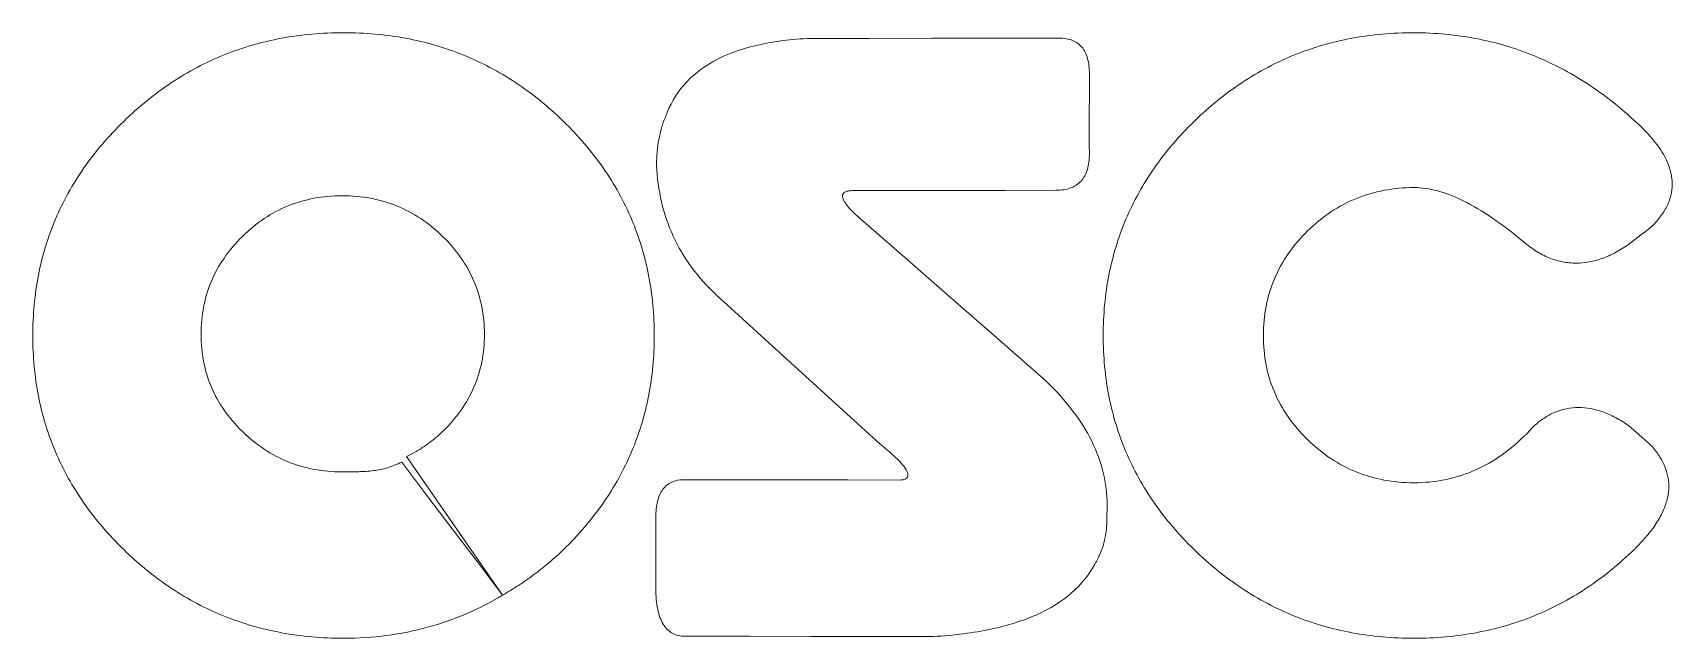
# Model space of a CAD drawing. Header units: millimetres. Extents: x 8 to 95, y 4 to 126.
# Drawn here: x 11.36 to 21.26, y 122.17 to 125.83 of the extents above; entities that cross this region are included whole.
import ezdxf

# ---------------------------------------------------------------- set-up
doc = ezdxf.new("R2010")
doc.units = ezdxf.units.MM
doc.header["$MEASUREMENT"] = 0
doc.layers.add('text outlines', color=7, linetype='Continuous', lineweight=0)

# ---------------------------------------------------------------- blocks, each defined once
blk = doc.blocks.new('Block_10')
at = {"layer": 'text outlines', "color": 7, "lineweight": 9}
for points, knots in [([(15.1167, 123.9975), (15.1167, 124.1241), (15.1053, 124.2461), (15.0824, 124.3634), (15.0596, 124.4807), (15.0253, 124.5933), (14.9795, 124.7013), (14.9338, 124.8093), (14.8766, 124.9126), (14.808, 125.0112), (14.7394, 125.1098), (14.6594, 125.2037), (14.5679, 125.293), (14.4765, 125.3822), (14.3802, 125.4603), (14.2791, 125.5272), (14.1781, 125.5942), (14.0722, 125.65), (13.9616, 125.6946), (13.851, 125.7392), (13.7356, 125.7727), (13.6154, 125.7951), (13.4952, 125.8174), (13.3702, 125.8285), (13.2405, 125.8285), (13.1108, 125.8285), (12.9859, 125.8174), (12.8658, 125.7951), (12.7456, 125.7727), (12.6302, 125.7392), (12.5196, 125.6946), (12.4091, 125.65), (12.3033, 125.5942), (12.2022, 125.5272), (12.1012, 125.4603), (12.005, 125.3822), (11.9135, 125.293), (11.8219, 125.2037), (11.7418, 125.1098), (11.6732, 125.0112), (11.6045, 124.9126), (11.5473, 124.8093), (11.5016, 124.7013), (11.4558, 124.5933), (11.4215, 124.4807), (11.3986, 124.3634), (11.3758, 124.2461), (11.3643, 124.1241), (11.3643, 123.9975), (11.3643, 123.8712), (11.3758, 123.7495), (11.3986, 123.6324), (11.4215, 123.5154), (11.4558, 123.403), (11.5016, 123.2952), (11.5473, 123.1874), (11.6045, 123.0842), (11.6732, 122.9857), (11.7418, 122.8872), (11.8219, 122.7933), (11.9135, 122.704), (12.005, 122.6147), (12.1012, 122.5366), (12.2022, 122.4697), (12.3033, 122.4027), (12.4091, 122.3469), (12.5196, 122.3022), (12.6302, 122.2576), (12.7456, 122.2241), (12.8658, 122.2018), (12.9859, 122.1795), (13.1108, 122.1683), (13.2405, 122.1683), (13.3298, 122.1683), (13.4167, 122.174), (13.5012, 122.1851), (13.5857, 122.1963), (13.6679, 122.2129), (13.7478, 122.2349), (13.8277, 122.2568), (13.9054, 122.284), (13.9809, 122.3163), (14.0563, 122.3486), (14.1296, 122.3861), (14.2008, 122.4284), (14.2008, 122.4284), (14.0486, 122.6296), (14.0486, 122.6296), (14.0486, 122.6296), (13.8965, 122.8307), (13.8965, 122.8307), (13.8965, 122.8307), (13.7443, 123.0319), (13.7443, 123.0319), (13.7443, 123.0319), (13.5921, 123.2331), (13.5921, 123.2331), (13.5627, 123.2184), (13.5344, 123.2073), (13.5063, 123.199), (13.4782, 123.1907), (13.4502, 123.1852), (13.4215, 123.1815), (13.3928, 123.1778), (13.3633, 123.1759), (13.332, 123.175), (13.3008, 123.1741), (13.2679, 123.1741), (13.2323, 123.1741), (13.1736, 123.1741), (13.1171, 123.1792), (13.0626, 123.1893), (13.0082, 123.1995), (12.9559, 123.2147), (12.9057, 123.235), (12.8555, 123.2553), (12.8075, 123.2807), (12.7615, 123.3111), (12.7156, 123.3416), (12.6718, 123.3772), (12.6301, 123.4178), (12.5885, 123.4584), (12.5521, 123.5011), (12.5208, 123.546), (12.4896, 123.5908), (12.4636, 123.6377), (12.4428, 123.6866), (12.422, 123.7356), (12.4063, 123.7867), (12.3959, 123.8399), (12.3855, 123.893), (12.3803, 123.9482), (12.3803, 124.0056), (12.3803, 124.0633), (12.3855, 124.1189), (12.3959, 124.1724), (12.4063, 124.2259), (12.422, 124.2773), (12.4428, 124.3266), (12.4636, 124.376), (12.4896, 124.4232), (12.5208, 124.4684), (12.5521, 124.5135), (12.5885, 124.5566), (12.6301, 124.5976), (12.6718, 124.6386), (12.7156, 124.6744), (12.7615, 124.7051), (12.8075, 124.7358), (12.8555, 124.7615), (12.9057, 124.7819), (12.9559, 124.8024), (13.0082, 124.8178), (13.0626, 124.828), (13.1171, 124.8383), (13.1736, 124.8434), (13.2323, 124.8434), (13.2914, 124.8434), (13.3483, 124.8383), (13.4031, 124.828), (13.4579, 124.8178), (13.5106, 124.8024), (13.5611, 124.7819), (13.6117, 124.7615), (13.6601, 124.7358), (13.7063, 124.7051), (13.7526, 124.6744), (13.7967, 124.6386), (13.8386, 124.5976), (13.8806, 124.5566), (13.9174, 124.5135), (13.9489, 124.4684), (13.9805, 124.4232), (14.0067, 124.376), (14.0277, 124.3266), (14.0488, 124.2773), (14.0645, 124.2259), (14.075, 124.1724), (14.0855, 124.1189), (14.0908, 124.0633), (14.0908, 124.0056), (14.0908, 123.9482), (14.0855, 123.893), (14.075, 123.8399), (14.0645, 123.7867), (14.0488, 123.7356), (14.0277, 123.6866), (14.0067, 123.6377), (13.9805, 123.5908), (13.9489, 123.546), (13.9174, 123.5011), (13.8806, 123.4584), (13.8386, 123.4178), (13.8219, 123.4017), (13.8048, 123.3866), (13.7873, 123.3724), (13.7698, 123.3582), (13.752, 123.3449), (13.7337, 123.3324), (13.7155, 123.3199), (13.697, 123.3082), (13.6781, 123.2973), (13.6593, 123.2863), (13.6401, 123.276), (13.6207, 123.2662), (13.6207, 123.2662), (13.7657, 123.0568), (13.7657, 123.0568), (13.7657, 123.0568), (13.9108, 122.8473), (13.9108, 122.8473), (13.9108, 122.8473), (14.0558, 122.6378), (14.0558, 122.6378), (14.0558, 122.6378), (14.2008, 122.4284), (14.2008, 122.4284), (14.233, 122.4475), (14.265, 122.4674), (14.2965, 122.4881), (14.3281, 122.5088), (14.3593, 122.5305), (14.39, 122.5532), (14.4207, 122.5759), (14.4509, 122.5997), (14.4806, 122.6248), (14.5103, 122.6498), (14.5394, 122.6762), (14.5679, 122.704), (14.6594, 122.7933), (14.7394, 122.8872), (14.808, 122.9857), (14.8766, 123.0842), (14.9338, 123.1874), (14.9795, 123.2952), (15.0253, 123.403), (15.0596, 123.5154), (15.0824, 123.6324), (15.1053, 123.7495), (15.1167, 123.8712), (15.1167, 123.9975)], [0, 0, 0, 0, 1, 1, 1, 2, 2, 2, 3, 3, 3, 4, 4, 4, 5, 5, 5, 6, 6, 6, 7, 7, 7, 8, 8, 8, 9, 9, 9, 10, 10, 10, 11, 11, 11, 12, 12, 12, 13, 13, 13, 14, 14, 14, 15, 15, 15, 16, 16, 16, 17, 17, 17, 18, 18, 18, 19, 19, 19, 20, 20, 20, 21, 21, 21, 22, 22, 22, 23, 23, 23, 24, 24, 24, 25, 25, 25, 26, 26, 26, 27, 27, 27, 28, 28, 28, 29, 29, 29, 30, 30, 30, 31, 31, 31, 32, 32, 32, 33, 33, 33, 34, 34, 34, 35, 35, 35, 36, 36, 36, 37, 37, 37, 38, 38, 38, 39, 39, 39, 40, 40, 40, 41, 41, 41, 42, 42, 42, 43, 43, 43, 44, 44, 44, 45, 45, 45, 46, 46, 46, 47, 47, 47, 48, 48, 48, 49, 49, 49, 50, 50, 50, 51, 51, 51, 52, 52, 52, 53, 53, 53, 54, 54, 54, 55, 55, 55, 56, 56, 56, 57, 57, 57, 58, 58, 58, 59, 59, 59, 60, 60, 60, 61, 61, 61, 62, 62, 62, 63, 63, 63, 64, 64, 64, 65, 65, 65, 66, 66, 66, 67, 67, 67, 68, 68, 68, 69, 69, 69, 70, 70, 70, 71, 71, 71, 72, 72, 72, 73, 73, 73, 74, 74, 74, 75, 75, 75, 76, 76, 76, 77, 77, 77, 78, 78, 78, 79, 79, 79, 80, 80, 80, 80]), ([(21.1146, 122.7931), (21.1047, 122.7818), (21.0956, 122.7715), (21.0872, 122.7622), (21.0788, 122.7529), (21.0712, 122.7446), (21.0643, 122.7372), (21.0575, 122.7299), (21.0514, 122.7236), (21.0461, 122.7182), (21.0409, 122.7128), (21.0364, 122.7084), (21.0327, 122.705), (20.9408, 122.6156), (20.8441, 122.5373), (20.7428, 122.4702), (20.6415, 122.4031), (20.5354, 122.3472), (20.4246, 122.3025), (20.3139, 122.2578), (20.1983, 122.2242), (20.0781, 122.2019), (19.9579, 122.1795), (19.8329, 122.1683), (19.7032, 122.1683), (19.5735, 122.1683), (19.4486, 122.1795), (19.3284, 122.2018), (19.2083, 122.2241), (19.0929, 122.2576), (18.9823, 122.3022), (18.8717, 122.3469), (18.7659, 122.4027), (18.6649, 122.4697), (18.5639, 122.5366), (18.4676, 122.6147), (18.3761, 122.704), (18.2846, 122.7933), (18.2045, 122.8872), (18.1358, 122.9857), (18.0672, 123.0842), (18.01, 123.1874), (17.9642, 123.2952), (17.9185, 123.403), (17.8842, 123.5154), (17.8613, 123.6324), (17.8384, 123.7495), (17.827, 123.8712), (17.827, 123.9975), (17.827, 124.1241), (17.8384, 124.2461), (17.8613, 124.3634), (17.8842, 124.4807), (17.9185, 124.5933), (17.9642, 124.7013), (18.01, 124.8093), (18.0672, 124.9126), (18.1358, 125.0112), (18.2045, 125.1098), (18.2846, 125.2037), (18.3761, 125.293), (18.4676, 125.3822), (18.5639, 125.4603), (18.6649, 125.5272), (18.7659, 125.5942), (18.8717, 125.65), (18.9823, 125.6946), (19.0929, 125.7392), (19.2083, 125.7727), (19.3284, 125.7951), (19.4486, 125.8174), (19.5735, 125.8285), (19.7032, 125.8285), (19.8313, 125.8282), (19.9553, 125.8166), (20.0755, 125.7937), (20.1956, 125.7708), (20.3117, 125.7367), (20.4238, 125.6913), (20.536, 125.6459), (20.6441, 125.5892), (20.7483, 125.5213), (20.8525, 125.4534), (20.9526, 125.3742), (21.0488, 125.2837), (21.0843, 125.2513), (21.1154, 125.2192), (21.142, 125.1876), (21.1687, 125.1559), (21.1909, 125.1247), (21.2087, 125.0938), (21.2265, 125.0629), (21.2398, 125.0324), (21.2487, 125.0022), (21.2576, 124.9721), (21.2621, 124.9424), (21.2621, 124.913), (21.2621, 124.8898), (21.2594, 124.8669), (21.2539, 124.8444), (21.2484, 124.8219), (21.2402, 124.7997), (21.2293, 124.7778), (21.2183, 124.756), (21.2047, 124.7345), (21.1883, 124.7133), (21.1719, 124.6922), (21.1527, 124.6713), (21.1308, 124.6508), (21.1308, 124.6508), (21.0981, 124.6257), (21.0981, 124.6257), (21.0981, 124.6257), (21.0654, 124.6006), (21.0654, 124.6006), (21.0654, 124.6006), (21.0327, 124.5755), (21.0327, 124.5755), (21.0327, 124.5755), (20.9999, 124.5504), (20.9999, 124.5504), (20.9729, 124.5313), (20.946, 124.5146), (20.9192, 124.5002), (20.8925, 124.4859), (20.8659, 124.4739), (20.8394, 124.4644), (20.813, 124.4548), (20.7866, 124.4476), (20.7605, 124.4429), (20.7343, 124.4381), (20.7082, 124.4357), (20.6823, 124.4357), (20.6543, 124.4357), (20.6267, 124.4384), (20.5995, 124.4438), (20.5723, 124.4491), (20.5454, 124.4572), (20.519, 124.468), (20.4925, 124.4787), (20.4665, 124.4922), (20.4408, 124.5083), (20.4152, 124.5244), (20.3899, 124.5432), (20.365, 124.5647), (20.3001, 124.6194), (20.2376, 124.6672), (20.1775, 124.7081), (20.1175, 124.7491), (20.0599, 124.7833), (20.0048, 124.8106), (19.9496, 124.8379), (19.8969, 124.8584), (19.8467, 124.872), (19.7964, 124.8857), (19.7486, 124.8925), (19.7032, 124.8925), (19.6407, 124.8925), (19.5805, 124.887), (19.5226, 124.8761), (19.4646, 124.8652), (19.4089, 124.8488), (19.3554, 124.827), (19.3019, 124.8051), (19.2506, 124.7778), (19.2015, 124.7451), (19.1525, 124.7123), (19.1056, 124.674), (19.061, 124.6303), (19.0165, 124.5866), (18.9775, 124.5407), (18.9441, 124.4924), (18.9107, 124.4442), (18.8828, 124.3937), (18.8606, 124.341), (18.8383, 124.2882), (18.8216, 124.2332), (18.8104, 124.176), (18.7993, 124.1187), (18.7937, 124.0592), (18.7937, 123.9975), (18.7937, 123.9364), (18.7992, 123.8775), (18.8103, 123.8207), (18.8215, 123.764), (18.8381, 123.7095), (18.8603, 123.6572), (18.8825, 123.6049), (18.9102, 123.5547), (18.9435, 123.5068), (18.9768, 123.4589), (19.0156, 123.4131), (19.06, 123.3696), (19.1044, 123.3261), (19.1512, 123.288), (19.2002, 123.2554), (19.2492, 123.2228), (19.3005, 123.1956), (19.3541, 123.1738), (19.4077, 123.152), (19.4636, 123.1357), (19.5217, 123.1248), (19.5799, 123.1139), (19.6404, 123.1085), (19.7032, 123.1085), (19.766, 123.1085), (19.8268, 123.1142), (19.8857, 123.1257), (19.9446, 123.1373), (20.0016, 123.1545), (20.0566, 123.1776), (20.1116, 123.2006), (20.1646, 123.2294), (20.2157, 123.264), (20.2667, 123.2985), (20.3158, 123.3389), (20.3629, 123.3849), (20.3649, 123.3863), (20.3676, 123.3886), (20.3711, 123.3919), (20.3746, 123.3951), (20.3788, 123.3993), (20.3838, 123.4044), (20.3887, 123.4096), (20.3944, 123.4156), (20.4008, 123.4226), (20.4072, 123.4296), (20.4143, 123.4376), (20.4222, 123.4464), (20.443, 123.4659), (20.4644, 123.4829), (20.4862, 123.4975), (20.5081, 123.5121), (20.5304, 123.5243), (20.5533, 123.534), (20.5761, 123.5438), (20.5995, 123.551), (20.6234, 123.5559), (20.6473, 123.5608), (20.6718, 123.5632), (20.6968, 123.5632), (20.7206, 123.5632), (20.7448, 123.561), (20.7692, 123.5564), (20.7937, 123.5519), (20.8185, 123.5451), (20.8436, 123.5361), (20.8686, 123.527), (20.894, 123.5157), (20.9198, 123.5022), (20.9455, 123.4886), (20.9715, 123.4728), (20.9979, 123.4547), (20.9979, 123.4547), (21.0306, 123.426), (21.0306, 123.426), (21.0306, 123.426), (21.0633, 123.3973), (21.0633, 123.3973), (21.0633, 123.3973), (21.096, 123.3687), (21.096, 123.3687), (21.096, 123.3687), (21.1288, 123.34), (21.1288, 123.34), (21.1475, 123.3198), (21.164, 123.2995), (21.1781, 123.2789), (21.1921, 123.2583), (21.2039, 123.2375), (21.2133, 123.2166), (21.2226, 123.1956), (21.2297, 123.1744), (21.2344, 123.1529), (21.2391, 123.1315), (21.2414, 123.1098), (21.2414, 123.088), (21.2414, 123.0644), (21.2388, 123.0406), (21.2335, 123.0165), (21.2282, 122.9925), (21.2203, 122.9682), (21.2097, 122.9436), (21.1991, 122.919), (21.1859, 122.8942), (21.1701, 122.8691), (21.1542, 122.844), (21.1357, 122.8187), (21.1146, 122.7931)], [0, 0, 0, 0, 1, 1, 1, 2, 2, 2, 3, 3, 3, 4, 4, 4, 5, 5, 5, 6, 6, 6, 7, 7, 7, 8, 8, 8, 9, 9, 9, 10, 10, 10, 11, 11, 11, 12, 12, 12, 13, 13, 13, 14, 14, 14, 15, 15, 15, 16, 16, 16, 17, 17, 17, 18, 18, 18, 19, 19, 19, 20, 20, 20, 21, 21, 21, 22, 22, 22, 23, 23, 23, 24, 24, 24, 25, 25, 25, 26, 26, 26, 27, 27, 27, 28, 28, 28, 29, 29, 29, 30, 30, 30, 31, 31, 31, 32, 32, 32, 33, 33, 33, 34, 34, 34, 35, 35, 35, 36, 36, 36, 37, 37, 37, 38, 38, 38, 39, 39, 39, 40, 40, 40, 41, 41, 41, 42, 42, 42, 43, 43, 43, 44, 44, 44, 45, 45, 45, 46, 46, 46, 47, 47, 47, 48, 48, 48, 49, 49, 49, 50, 50, 50, 51, 51, 51, 52, 52, 52, 53, 53, 53, 54, 54, 54, 55, 55, 55, 56, 56, 56, 57, 57, 57, 58, 58, 58, 59, 59, 59, 60, 60, 60, 61, 61, 61, 62, 62, 62, 63, 63, 63, 64, 64, 64, 65, 65, 65, 66, 66, 66, 67, 67, 67, 68, 68, 68, 69, 69, 69, 70, 70, 70, 71, 71, 71, 72, 72, 72, 73, 73, 73, 74, 74, 74, 75, 75, 75, 76, 76, 76, 77, 77, 77, 78, 78, 78, 79, 79, 79, 80, 80, 80, 81, 81, 81, 82, 82, 82, 83, 83, 83, 84, 84, 84, 85, 85, 85, 86, 86, 86, 87, 87, 87, 88, 88, 88, 89, 89, 89, 90, 90, 90, 91, 91, 91, 92, 92, 92, 93, 93, 93, 94, 94, 94, 95, 95, 95, 96, 96, 96, 96]), ([(16.3101, 124.8741), (16.3006, 124.8737), (16.2922, 124.8728), (16.285, 124.8713), (16.2778, 124.8697), (16.2718, 124.8676), (16.267, 124.8649), (16.2622, 124.8622), (16.2586, 124.8588), (16.2562, 124.8549), (16.2538, 124.851), (16.2526, 124.8465), (16.2526, 124.8413), (16.2526, 124.8342), (16.2549, 124.8259), (16.2595, 124.8165), (16.2641, 124.8071), (16.271, 124.7966), (16.2802, 124.785), (16.2894, 124.7734), (16.301, 124.7607), (16.3148, 124.7468), (16.3286, 124.733), (16.3447, 124.7181), (16.3632, 124.702), (16.3632, 124.702), (16.6423, 124.4577), (16.6423, 124.4577), (16.6423, 124.4577), (16.9214, 124.2135), (16.9214, 124.2135), (16.9214, 124.2135), (17.2006, 123.9692), (17.2006, 123.9692), (17.2006, 123.9692), (17.4797, 123.725), (17.4797, 123.725), (17.5415, 123.6652), (17.5955, 123.6049), (17.6419, 123.5438), (17.6882, 123.4828), (17.7268, 123.4212), (17.7577, 123.3589), (17.7886, 123.2966), (17.8118, 123.2336), (17.8272, 123.17), (17.8427, 123.1064), (17.8504, 123.0422), (17.8504, 122.9774), (17.8504, 122.9774), (17.8504, 122.9743), (17.8504, 122.9743), (17.8504, 122.9743), (17.8504, 122.9713), (17.8504, 122.9713), (17.8504, 122.9713), (17.8504, 122.9682), (17.8504, 122.9682), (17.8504, 122.9682), (17.8504, 122.9651), (17.8504, 122.9651), (17.8504, 122.9651), (17.8499, 122.9436), (17.8499, 122.9436), (17.8499, 122.9436), (17.8494, 122.9221), (17.8494, 122.9221), (17.8494, 122.9221), (17.8489, 122.9006), (17.8489, 122.9006), (17.8489, 122.9006), (17.8484, 122.879), (17.8484, 122.879), (17.8484, 122.8558), (17.8468, 122.8329), (17.8438, 122.8104), (17.8408, 122.7879), (17.8363, 122.7657), (17.8304, 122.7439), (17.8244, 122.722), (17.8169, 122.7005), (17.8079, 122.6793), (17.799, 122.6582), (17.7886, 122.6373), (17.7767, 122.6168), (17.7408, 122.5513), (17.6935, 122.493), (17.635, 122.442), (17.5764, 122.391), (17.5065, 122.3472), (17.4252, 122.3107), (17.344, 122.2741), (17.2514, 122.2449), (17.1475, 122.2229), (17.0436, 122.2009), (16.9283, 122.1861), (16.8017, 122.1786), (16.8017, 122.1786), (16.432, 122.1791), (16.432, 122.1791), (16.432, 122.1791), (16.0622, 122.1797), (16.0622, 122.1797), (16.0622, 122.1797), (15.6925, 122.1802), (15.6925, 122.1802), (15.6925, 122.1802), (15.3228, 122.1807), (15.3228, 122.1807), (15.3228, 122.1807), (15.3177, 122.1807), (15.3177, 122.1807), (15.3177, 122.1807), (15.3126, 122.1807), (15.3126, 122.1807), (15.3126, 122.1807), (15.3075, 122.1807), (15.3075, 122.1807), (15.3075, 122.1807), (15.3024, 122.1807), (15.3024, 122.1807), (15.2731, 122.1807), (15.2473, 122.1868), (15.2253, 122.1989), (15.2033, 122.211), (15.1849, 122.2292), (15.1702, 122.2534), (15.1555, 122.2776), (15.1444, 122.3079), (15.1371, 122.3443), (15.1297, 122.3806), (15.126, 122.423), (15.126, 122.4715), (15.126, 122.4715), (15.126, 122.5775), (15.126, 122.5775), (15.126, 122.5775), (15.126, 122.6835), (15.126, 122.6835), (15.126, 122.6835), (15.126, 122.7895), (15.126, 122.7895), (15.126, 122.7895), (15.126, 122.8956), (15.126, 122.8956), (15.126, 122.9341), (15.1296, 122.9678), (15.1367, 122.9967), (15.1438, 123.0257), (15.1544, 123.0498), (15.1686, 123.069), (15.1828, 123.0883), (15.2005, 123.1028), (15.2218, 123.1124), (15.2431, 123.1221), (15.2679, 123.1269), (15.2962, 123.1269), (15.2962, 123.1269), (15.3049, 123.1269), (15.3049, 123.1269), (15.3049, 123.1269), (15.3136, 123.1269), (15.3136, 123.1269), (15.3136, 123.1269), (15.3223, 123.1269), (15.3223, 123.1269), (15.3223, 123.1269), (15.331, 123.1269), (15.331, 123.1269), (15.331, 123.1269), (15.649, 123.1264), (15.649, 123.1264), (15.649, 123.1264), (15.967, 123.1259), (15.967, 123.1259), (15.967, 123.1259), (16.285, 123.1253), (16.285, 123.1253), (16.285, 123.1253), (16.6029, 123.1248), (16.6029, 123.1248), (16.6104, 123.1252), (16.617, 123.1261), (16.6226, 123.1275), (16.6283, 123.129), (16.633, 123.131), (16.6368, 123.1336), (16.6405, 123.1362), (16.6434, 123.1393), (16.6452, 123.143), (16.6471, 123.1466), (16.6481, 123.1509), (16.6481, 123.1557), (16.6481, 123.1642), (16.6446, 123.1745), (16.6376, 123.1865), (16.6305, 123.1985), (16.62, 123.2123), (16.606, 123.2279), (16.592, 123.2434), (16.5745, 123.2607), (16.5535, 123.2797), (16.5325, 123.2987), (16.508, 123.3195), (16.48, 123.342), (16.48, 123.342), (16.2327, 123.5673), (16.2327, 123.5673), (16.2327, 123.5673), (15.9854, 123.7927), (15.9854, 123.7927), (15.9854, 123.7927), (15.7381, 124.018), (15.7381, 124.018), (15.7381, 124.018), (15.4909, 124.2433), (15.4909, 124.2433), (15.4342, 124.2965), (15.3842, 124.3528), (15.3408, 124.4122), (15.2975, 124.4716), (15.2607, 124.534), (15.2307, 124.5996), (15.2006, 124.6651), (15.1772, 124.7338), (15.1605, 124.8055), (15.1437, 124.8772), (15.1336, 124.9519), (15.1302, 125.0298), (15.1302, 125.0568), (15.1313, 125.083), (15.1335, 125.1085), (15.1358, 125.134), (15.1391, 125.1588), (15.1436, 125.1829), (15.148, 125.2069), (15.1536, 125.2303), (15.1603, 125.2529), (15.1669, 125.2755), (15.1747, 125.2973), (15.1836, 125.3185), (15.2095, 125.3916), (15.2468, 125.4563), (15.2954, 125.5126), (15.344, 125.5689), (15.404, 125.6169), (15.4753, 125.6565), (15.5467, 125.6961), (15.6294, 125.7273), (15.7234, 125.7502), (15.8175, 125.7731), (15.9229, 125.7876), (16.0397, 125.7937), (16.0397, 125.7937), (16.4145, 125.7943), (16.4145, 125.7943), (16.4145, 125.7943), (16.7893, 125.7948), (16.7893, 125.7948), (16.7893, 125.7948), (17.1642, 125.7953), (17.1642, 125.7953), (17.1642, 125.7953), (17.539, 125.7958), (17.539, 125.7958), (17.539, 125.7958), (17.5446, 125.7958), (17.5446, 125.7958), (17.5446, 125.7958), (17.5502, 125.7958), (17.5502, 125.7958), (17.5502, 125.7958), (17.5558, 125.7958), (17.5558, 125.7958), (17.5558, 125.7958), (17.5614, 125.7958), (17.5614, 125.7958), (17.5918, 125.7958), (17.6184, 125.7913), (17.6412, 125.7822), (17.6639, 125.7732), (17.6829, 125.7596), (17.6981, 125.7415), (17.7133, 125.7234), (17.7247, 125.7008), (17.7322, 125.6737), (17.7398, 125.6465), (17.7436, 125.6148), (17.7436, 125.5786), (17.7436, 125.5786), (17.7436, 125.5709), (17.7436, 125.5709), (17.7436, 125.5709), (17.7436, 125.5633), (17.7436, 125.5633), (17.7436, 125.5633), (17.7436, 125.5556), (17.7436, 125.5556), (17.7436, 125.5556), (17.7436, 125.5479), (17.7436, 125.5479), (17.7436, 125.5479), (17.7432, 125.4466), (17.7432, 125.4466), (17.7432, 125.4466), (17.7428, 125.3452), (17.7428, 125.3452), (17.7428, 125.3452), (17.7423, 125.2438), (17.7423, 125.2438), (17.7423, 125.2438), (17.7419, 125.1424), (17.7419, 125.1424), (17.7422, 125.1387), (17.7424, 125.1349), (17.7426, 125.1312), (17.7428, 125.1276), (17.743, 125.1239), (17.7431, 125.1203), (17.7433, 125.1167), (17.7434, 125.1132), (17.7435, 125.1097), (17.7436, 125.1062), (17.7436, 125.1028), (17.7436, 125.0994), (17.7436, 125.0622), (17.7394, 125.0296), (17.731, 125.0017), (17.7225, 124.9738), (17.7099, 124.9506), (17.693, 124.932), (17.6761, 124.9133), (17.655, 124.8994), (17.6297, 124.8901), (17.6044, 124.8808), (17.5748, 124.8761), (17.541, 124.8761), (17.541, 124.8761), (17.2333, 124.8756), (17.2333, 124.8756), (17.2333, 124.8756), (16.9256, 124.8751), (16.9256, 124.8751), (16.9256, 124.8751), (16.6178, 124.8746), (16.6178, 124.8746), (16.6178, 124.8746), (16.3101, 124.8741), (16.3101, 124.8741)], [0, 0, 0, 0, 1, 1, 1, 2, 2, 2, 3, 3, 3, 4, 4, 4, 5, 5, 5, 6, 6, 6, 7, 7, 7, 8, 8, 8, 9, 9, 9, 10, 10, 10, 11, 11, 11, 12, 12, 12, 13, 13, 13, 14, 14, 14, 15, 15, 15, 16, 16, 16, 17, 17, 17, 18, 18, 18, 19, 19, 19, 20, 20, 20, 21, 21, 21, 22, 22, 22, 23, 23, 23, 24, 24, 24, 25, 25, 25, 26, 26, 26, 27, 27, 27, 28, 28, 28, 29, 29, 29, 30, 30, 30, 31, 31, 31, 32, 32, 32, 33, 33, 33, 34, 34, 34, 35, 35, 35, 36, 36, 36, 37, 37, 37, 38, 38, 38, 39, 39, 39, 40, 40, 40, 41, 41, 41, 42, 42, 42, 43, 43, 43, 44, 44, 44, 45, 45, 45, 46, 46, 46, 47, 47, 47, 48, 48, 48, 49, 49, 49, 50, 50, 50, 51, 51, 51, 52, 52, 52, 53, 53, 53, 54, 54, 54, 55, 55, 55, 56, 56, 56, 57, 57, 57, 58, 58, 58, 59, 59, 59, 60, 60, 60, 61, 61, 61, 62, 62, 62, 63, 63, 63, 64, 64, 64, 65, 65, 65, 66, 66, 66, 67, 67, 67, 68, 68, 68, 69, 69, 69, 70, 70, 70, 71, 71, 71, 72, 72, 72, 73, 73, 73, 74, 74, 74, 75, 75, 75, 76, 76, 76, 77, 77, 77, 78, 78, 78, 79, 79, 79, 80, 80, 80, 81, 81, 81, 82, 82, 82, 83, 83, 83, 84, 84, 84, 85, 85, 85, 86, 86, 86, 87, 87, 87, 88, 88, 88, 89, 89, 89, 90, 90, 90, 91, 91, 91, 92, 92, 92, 93, 93, 93, 94, 94, 94, 95, 95, 95, 96, 96, 96, 97, 97, 97, 98, 98, 98, 99, 99, 99, 100, 100, 100, 101, 101, 101, 102, 102, 102, 103, 103, 103, 104, 104, 104, 105, 105, 105, 106, 106, 106, 107, 107, 107, 108, 108, 108, 109, 109, 109, 110, 110, 110, 111, 111, 111, 112, 112, 112, 113, 113, 113, 114, 114, 114, 115, 115, 115, 116, 116, 116, 116])]:
    blk.add_open_spline(points, degree=3, knots=knots, dxfattribs=at)

msp = doc.modelspace()

# ---------------------------------------------------------------- block references
at = {"layer": 'text outlines'}
msp.add_blockref('Block_10', (0, 0), dxfattribs=at)

doc.saveas('drawing.dxf')
